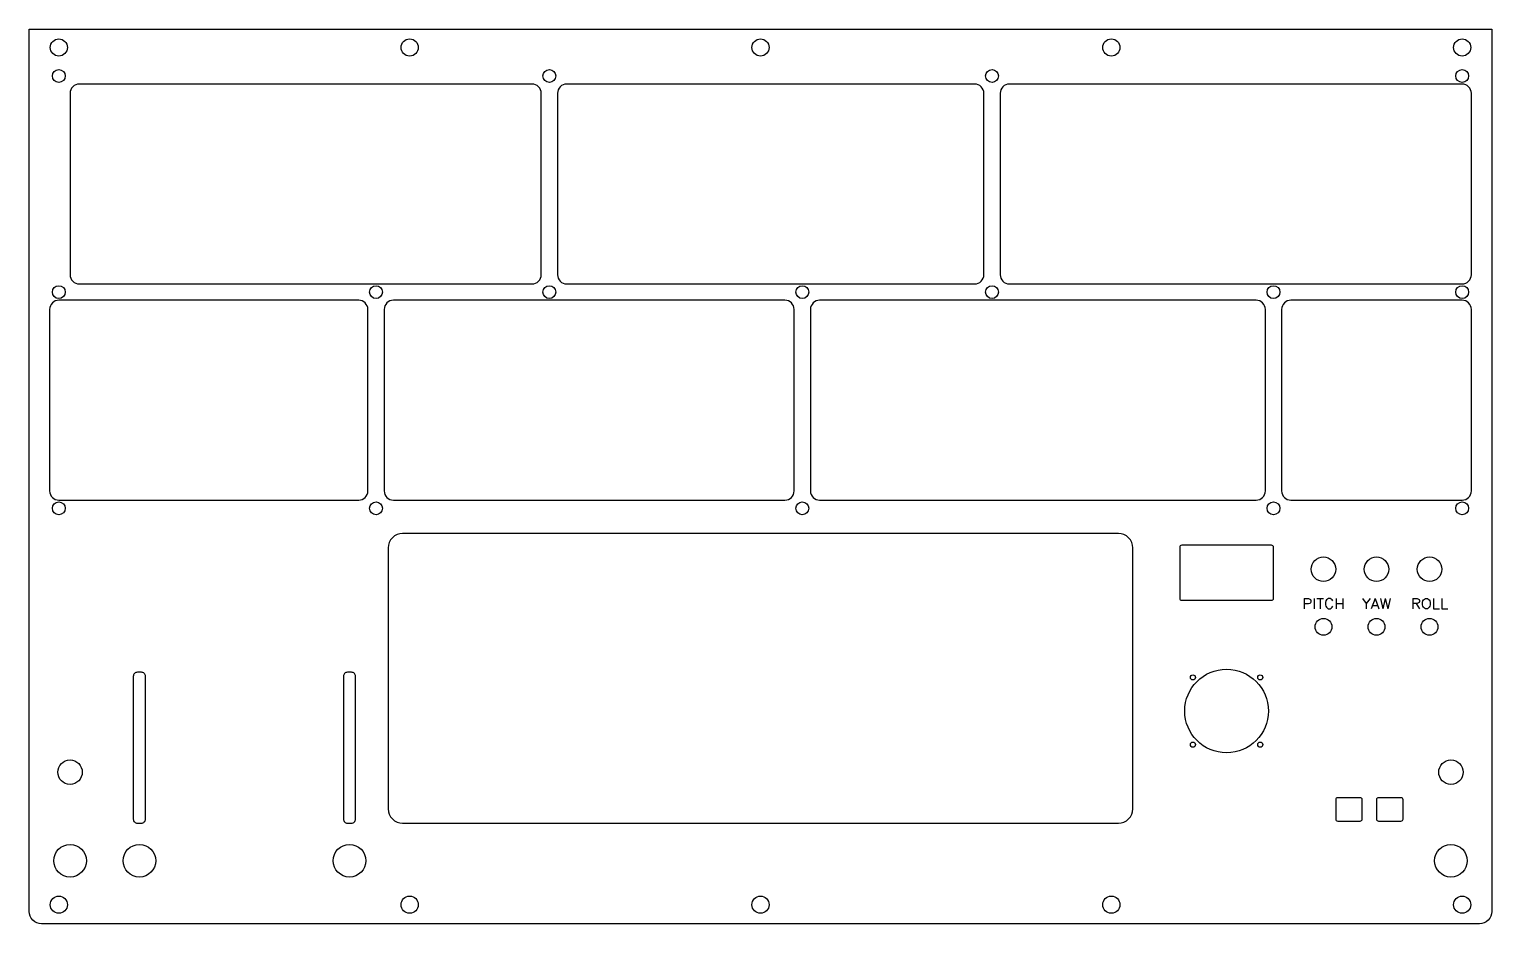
# Model space of a CAD drawing. Header units: millimetres. Extents: x -717 to 0, y -439 to 0.
import ezdxf

# ---------------------------------------------------------------- set-up
doc = ezdxf.new("R2010")
doc.units = ezdxf.units.MM
doc.layers.get('0').update_dxf_attribs({"linetype": 'CONTINUOUS'})

msp = doc.modelspace()

# ---------------------------------------------------------------- linework, layer by layer
for p, q in [((-92.02, -279.18), (-92.02, -284.18)), ((-92.02, -279.18), (-89.88, -279.18)), ((-89.88, -279.18), (-89.17, -279.41)), ((-89.17, -279.41), (-88.93, -279.65)), ((-87.02, -279.18), (-87.02, -284.18)), ((-85.83, -279.18), (-82.5, -279.18)), ((-84.17, -279.18), (-84.17, -284.18)), ((-80.6, -279.41), (-81.07, -279.89)), ((-80.12, -279.18), (-80.6, -279.41)), ((-79.17, -279.18), (-80.12, -279.18)), ((-78.69, -279.41), (-79.17, -279.18)), ((-78.21, -279.89), (-78.69, -279.41)), ((-76.31, -279.18), (-76.31, -284.18)), ((-72.98, -279.18), (-72.98, -284.18)), ((-63.4, -279.18), (-61.5, -281.56)), ((-59.6, -279.18), (-61.5, -281.56)), ((-57.21, -279.18), (-59.12, -284.18)), ((-57.21, -279.18), (-55.31, -284.18)), ((-54.6, -279.18), (-53.4, -284.18)), ((-52.21, -279.18), (-53.4, -284.18)), ((-52.21, -279.18), (-51.02, -284.18)), ((-49.83, -279.18), (-51.02, -284.18)), ((-38.71, -279.18), (-38.71, -284.18)), ((-38.71, -279.18), (-36.57, -279.18)), ((-36.57, -279.18), (-35.86, -279.41)), ((-35.86, -279.41), (-35.62, -279.65)), ((-28.48, -279.18), (-28.48, -284.18)), ((-24.43, -279.18), (-24.43, -284.18)), ((-89.88, -281.79), (-92.02, -281.79)), ((-89.17, -281.56), (-89.88, -281.79)), ((-88.93, -281.32), (-89.17, -281.56)), ((-88.93, -279.65), (-88.69, -280.13)), ((-88.69, -280.84), (-88.93, -281.32)), ((-88.69, -280.13), (-88.69, -280.84)), ((-81.31, -280.37), (-81.55, -281.08)), ((-81.55, -281.08), (-81.55, -282.27)), ((-81.55, -282.27), (-81.31, -282.99)), ((-81.07, -279.89), (-81.31, -280.37)), ((-81.31, -282.99), (-81.07, -283.46)), ((-81.07, -283.46), (-80.6, -283.94)), ((-80.6, -283.94), (-80.12, -284.18)), ((-80.12, -284.18), (-79.17, -284.18)), ((-79.17, -284.18), (-78.69, -283.94)), ((-78.69, -283.94), (-78.21, -283.46)), ((-77.98, -280.37), (-78.21, -279.89)), ((-78.21, -283.46), (-77.98, -282.99)), ((-76.31, -281.56), (-72.98, -281.56)), ((-61.5, -281.56), (-61.5, -284.18)), ((-58.4, -282.51), (-56.02, -282.51)), ((-36.57, -281.56), (-38.71, -281.56)), ((-37.05, -281.56), (-35.38, -284.18)), ((-35.86, -281.32), (-36.57, -281.56)), ((-35.62, -281.08), (-35.86, -281.32)), ((-35.62, -279.65), (-35.38, -280.13)), ((-35.38, -280.6), (-35.62, -281.08)), ((-35.38, -280.13), (-35.38, -280.6)), ((-28.48, -284.18), (-25.62, -284.18)), ((-24.43, -284.18), (-21.57, -284.18))]:
    msp.add_line(p, q)
for points in [[(0, 0), (0, -432.66, -0.414214), (-6, -438.66), (-711, -438.66, -0.414214), (-717, -432.66), (-717, 0)], [(-466, -120.41), (-466, -31.41, 0.414214), (-470.5, -26.91), (-692.5, -26.91, 0.414214), (-697, -31.41), (-697, -120.41, 0.414214), (-692.5, -124.91), (-470.5, -124.91, 0.414214)], [(-253.5, -26.91), (-453.5, -26.91, 0.414214), (-458, -31.41), (-458, -120.41, 0.414214), (-453.5, -124.91), (-253.5, -124.91, 0.414214), (-249, -120.41), (-249, -31.41, 0.414214)], [(-10, -120.41), (-10, -31.41, 0.414214), (-14.5, -26.91), (-236.5, -26.91, 0.414214), (-241, -31.41), (-241, -120.41, 0.414214), (-236.5, -124.91), (-14.5, -124.91, 0.414214)], [(-702.5, -230.91), (-555.5, -230.91, 0.414214), (-551, -226.41), (-551, -137.41, 0.414214), (-555.5, -132.91), (-702.5, -132.91, 0.414214), (-707, -137.41), (-707, -226.41, 0.414214)], [(-346.5, -132.91), (-538.5, -132.91, 0.414214), (-543, -137.41), (-543, -226.41, 0.414214), (-538.5, -230.91), (-346.5, -230.91, 0.414214), (-342, -226.41), (-342, -137.41, 0.414214)], [(-111, -226.41), (-111, -137.41, 0.414214), (-115.5, -132.91), (-329.5, -132.91, 0.414214), (-334, -137.41), (-334, -226.41, 0.414214), (-329.5, -230.91), (-115.5, -230.91, 0.414214)], [(-10, -226.41), (-10, -137.41, 0.414214), (-14.5, -132.91), (-98.5, -132.91, 0.414214), (-103, -137.41), (-103, -226.41, 0.414214), (-98.5, -230.91), (-14.5, -230.91, 0.414214)], [(-183, -247.32), (-534, -247.32, 0.414214), (-541, -254.32), (-541, -382.32, 0.414214), (-534, -389.32), (-183, -389.32, 0.414214), (-176, -382.32), (-176, -254.32, 0.414214)], [(-107, -279.05), (-107, -254.05, 0.414214), (-108, -253.05), (-152, -253.05, 0.414214), (-153, -254.05), (-153, -279.05, 0.414214), (-152, -280.05), (-108, -280.05, 0.414214)], [(-660, -387.33), (-660, -317.33, 0.414214), (-662, -315.33), (-664, -315.33, 0.414214), (-666, -317.33), (-666, -387.33, 0.414214), (-664, -389.33), (-662, -389.33, 0.414214)], [(-557, -387.33), (-557, -317.33, 0.414214), (-559, -315.33), (-561, -315.33, 0.414214), (-563, -317.33), (-563, -387.33, 0.414214), (-561, -389.33), (-559, -389.33, 0.414214)], [(-63.5, -387.33), (-63.5, -377.83, 0.414214), (-64.5, -376.83), (-75.5, -376.83, 0.414214), (-76.5, -377.83), (-76.5, -387.33, 0.414214), (-75.5, -388.33), (-64.5, -388.33, 0.414214)], [(-43.5, -387.33), (-43.5, -377.83, 0.414214), (-44.5, -376.83), (-55.5, -376.83, 0.414214), (-56.5, -377.83), (-56.5, -387.33, 0.414214), (-55.5, -388.33), (-44.5, -388.33, 0.414214)]]:
    msp.add_lwpolyline(points, format="xyb", close=True)
msp.add_lwpolyline([(-33, -279.41), (-32.52, -279.18), (-31.57, -279.18), (-31.1, -279.41), (-30.62, -279.89), (-30.38, -280.37), (-30.14, -281.08), (-30.14, -282.27), (-30.38, -282.99), (-30.62, -283.46), (-31.1, -283.94), (-31.57, -284.18), (-32.52, -284.18), (-33, -283.94), (-33.48, -283.46), (-33.71, -282.99), (-33.95, -282.27), (-33.95, -281.08), (-33.71, -280.37), (-33.48, -279.89)], close=True)
for centre, radius in [((-702.5, -8.94), 4.22), ((-530.5, -8.94), 4.22), ((-358.5, -8.94), 4.22), ((-186.5, -8.94), 4.22), ((-14.5, -8.94), 4.22), ((-702.5, -22.91), 3.15), ((-462, -22.91), 3.15), ((-245, -22.91), 3.15), ((-14.5, -22.91), 3.15), ((-702.5, -128.91), 3.15), ((-547, -128.91), 3.15), ((-462, -128.91), 3.15), ((-338, -128.91), 3.15), ((-245, -128.91), 3.15), ((-107, -128.91), 3.15), ((-14.5, -128.91), 3.15), ((-702.5, -234.91), 3.15), ((-547, -234.91), 3.15), ((-338, -234.91), 3.15), ((-107, -234.91), 3.15), ((-14.5, -234.91), 3.15), ((-82.5, -264.8), 6), ((-56.5, -264.8), 6), ((-30.5, -264.8), 6), ((-82.5, -293.05), 4.13), ((-56.5, -293.05), 4.13), ((-30.5, -293.05), 4.13), ((-130, -334.33), 20.5), ((-146.5, -317.83), 1.25), ((-113.5, -317.83), 1.25), ((-146.5, -350.83), 1.25), ((-113.5, -350.83), 1.25), ((-697, -364.33), 6), ((-20, -364.33), 6), ((-697, -407.74), 8), ((-663, -407.74), 8), ((-560, -407.74), 8), ((-20, -407.74), 8), ((-702.5, -429.31), 4.22), ((-530.5, -429.31), 4.22), ((-358.5, -429.31), 4.22), ((-186.5, -429.31), 4.22), ((-14.5, -429.31), 4.22)]:
    msp.add_circle(centre, radius)

doc.saveas('drawing.dxf')
